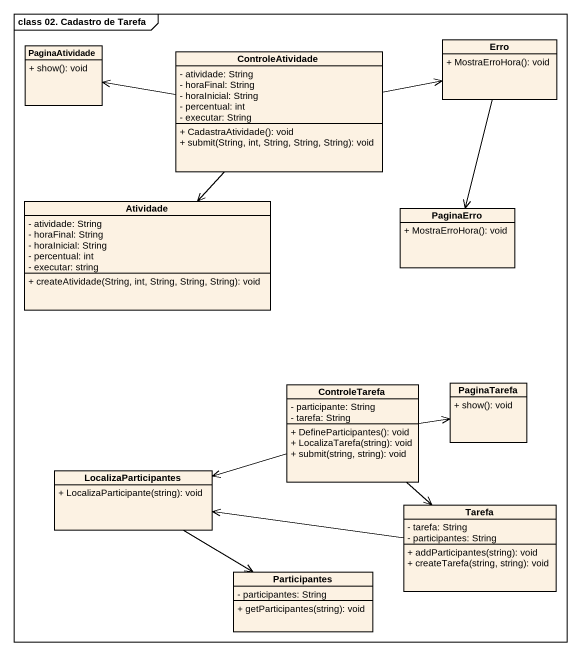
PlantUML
@startuml
mainframe class 02. Cadastro de Tarefa
hide circle
hide empty members
skinparam classAttributeIconSize 0
class Erro {
  + MostraErroHora(): void
}
class PaginaAtividade {
  + show(): void
}
class ControleAtividade {
  - atividade: String
  - horaFinal: String
  - horaInicial: String
  - percentual: int
  - executar: String
  + CadastraAtividade(): void
  + submit(String, int, String, String, String): void
}
class Atividade {
  - atividade: String
  - horaFinal: String
  - horaInicial: String
  - percentual: int
  - executar: string
  + createAtividade(String, int, String, String, String): void
}
class PaginaErro {
  + MostraErroHora(): void
}
class ControleTarefa {
  - participante: String
  - tarefa: String
  + DefineParticipantes(): void
  + LocalizaTarefa(string): void
  + submit(string, string): void
}
class PaginaTarefa {
  + show(): void
}
class LocalizaParticipantes {
  + LocalizaParticipante(string): void
}
class Tarefa {
  - tarefa: String
  - participantes: String
  + addParticipantes(string): void
  + createTarefa(string, string): void
}
class Participantes {
  - participantes: String
  + getParticipantes(string): void
}
Erro --> PaginaErro
ControleAtividade -right-> Erro
ControleAtividade -left-> PaginaAtividade
ControleAtividade --> Atividade
ControleTarefa -right-> PaginaTarefa
ControleTarefa -left-> LocalizaParticipantes
ControleTarefa --> Tarefa
LocalizaParticipantes -right-> Participantes
Tarefa -left-> LocalizaParticipantes
@enduml
